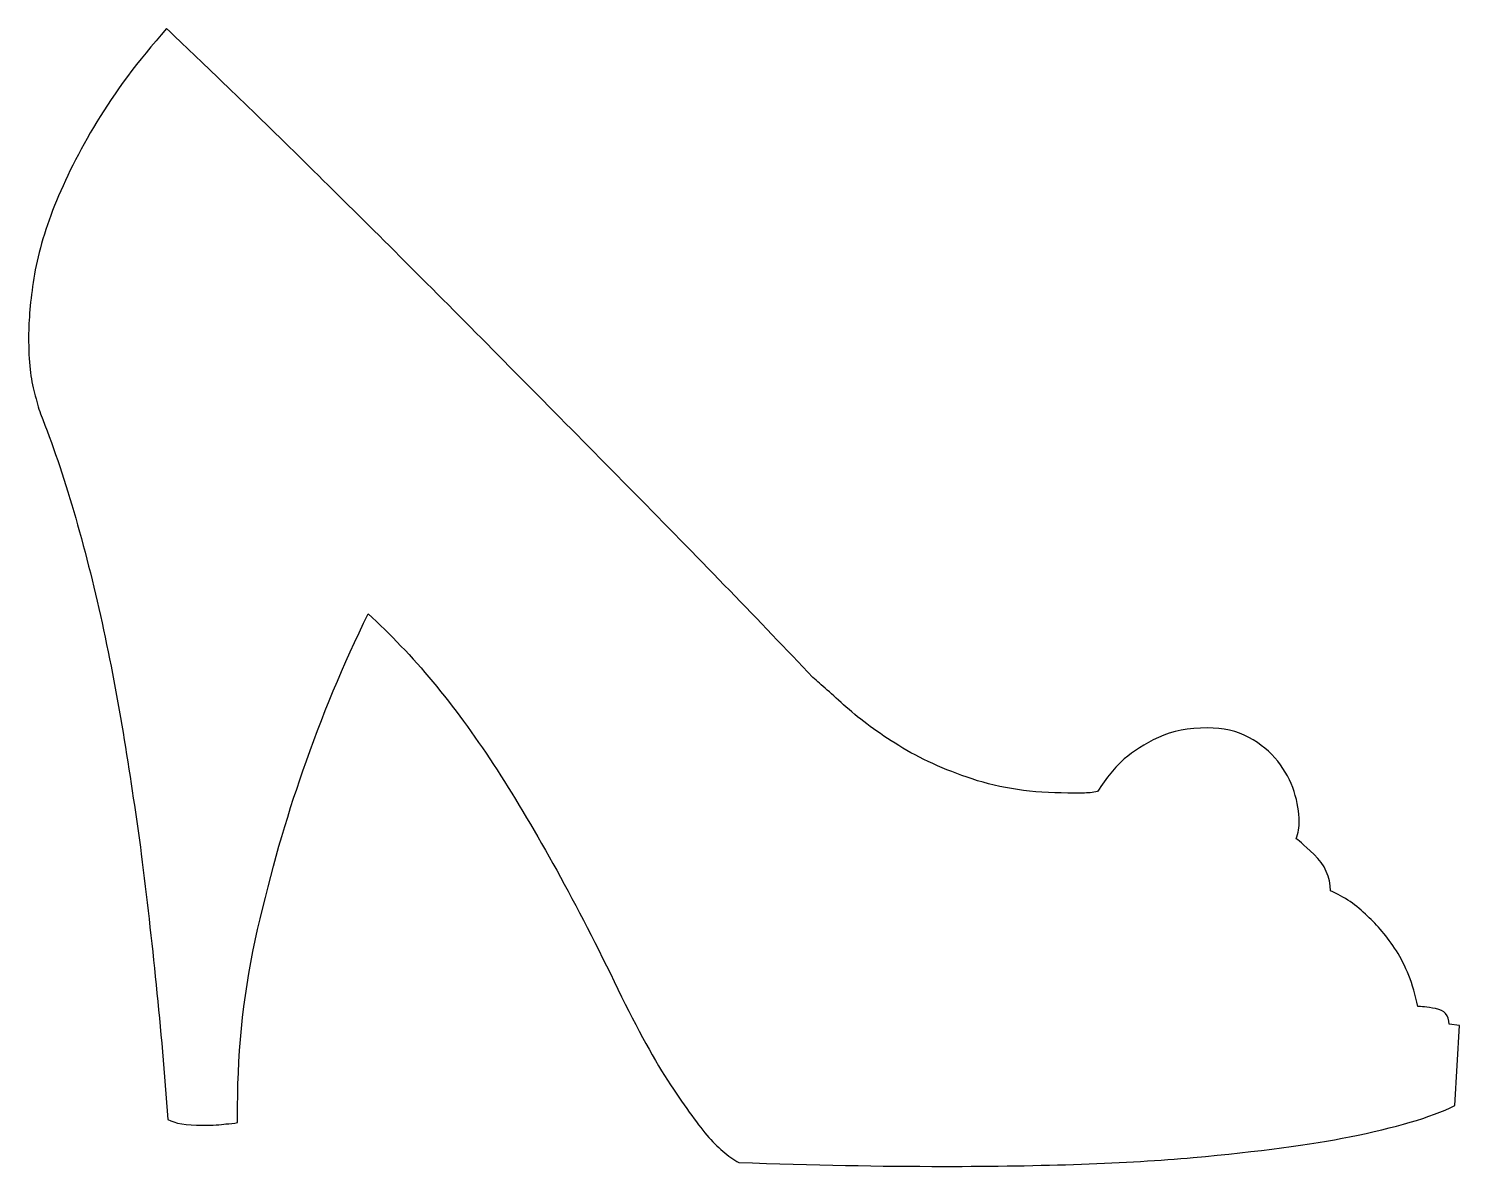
# Model space of a CAD drawing. Header units: centimetres. Extents: x -7.7 to 7.7, y -6.2 to 6.2.
import ezdxf

# ---------------------------------------------------------------- set-up
doc = ezdxf.new("R2010")
doc.units = ezdxf.units.CM
doc.header["$MEASUREMENT"] = 0
doc.layers.add('Camada 1', color=7, linetype='Continuous')

msp = doc.modelspace()

# ---------------------------------------------------------------- linework, layer by layer
at = {"layer": 'Camada 1'}
msp.add_open_spline([(-7.61831, 1.98926), (-7.63982, 2.0534), (-7.6612, 2.12819), (-7.68258, 2.21386), (-7.68258, 2.21386), (-7.70409, 2.28882), (-7.72026, 2.3743), (-7.73097, 2.47066), (-7.73097, 2.47066), (-7.74163, 2.56684), (-7.74684, 2.68442), (-7.74684, 2.82365), (-7.74684, 2.82365), (-7.74684, 3.00521), (-7.72813, 3.21645), (-7.69059, 3.45706), (-7.69059, 3.45706), (-7.65318, 3.69767), (-7.57822, 3.95969), (-7.46585, 4.24319), (-7.46585, 4.24319), (-7.35348, 4.52656), (-7.20103, 4.82866), (-7.00836, 5.14957), (-7.00836, 5.14957), (-6.81583, 5.47038), (-6.5641, 5.80722), (-6.25359, 6.1602), (-6.25359, 6.1602), (-5.88989, 5.81788), (-5.42947, 5.37407), (-4.87284, 4.82882), (-4.87284, 4.82882), (-4.31637, 4.2833), (-3.71965, 3.68968), (-3.08256, 3.04809), (-3.08256, 3.04809), (-2.44589, 2.40637), (-1.7928, 1.74581), (-1.1238, 1.06684), (-1.1238, 1.06684), (-0.4548, 0.38758), (0.16864, -0.25682), (0.74662, -0.86631), (0.74662, -0.86631), (0.83227, -0.94113), (0.95265, -1.04829), (1.10791, -1.18722), (1.10791, -1.18722), (1.26304, -1.32615), (1.45303, -1.4654), (1.67777, -1.60436), (1.67777, -1.60436), (1.90248, -1.74316), (2.1673, -1.86368), (2.47247, -1.96507), (2.47247, -1.96507), (2.77751, -2.06675), (3.12276, -2.11752), (3.50813, -2.11752), (3.50813, -2.11752), (3.56168, -2.11752), (3.61515, -2.11752), (3.66871, -2.11752), (3.66871, -2.11752), (3.72229, -2.11752), (3.77573, -2.11231), (3.82931, -2.10149), (3.82931, -2.10149), (3.92567, -1.95184), (4.02185, -1.83429), (4.11818, -1.74864), (4.11818, -1.74864), (4.21438, -1.66315), (4.3377, -1.5855), (4.48749, -1.51602), (4.48749, -1.51602), (4.63727, -1.44657), (4.8142, -1.41183), (5.01753, -1.41183), (5.01753, -1.41183), (5.18869, -1.41183), (5.33847, -1.44657), (5.467, -1.51602), (5.467, -1.51602), (5.59551, -1.5855), (5.69973, -1.67115), (5.78019, -1.77269), (5.78019, -1.77269), (5.8602, -1.87437), (5.91928, -1.98407), (5.95669, -2.10165), (5.95669, -2.10165), (5.99423, -2.2192), (6.01294, -2.32623), (6.01294, -2.42243), (6.01294, -2.42243), (6.01294, -2.4867), (6.00212, -2.55096), (5.98071, -2.61497), (5.98071, -2.61497), (5.9914, -2.61497), (6.05567, -2.67122), (6.17338, -2.78359), (6.17338, -2.78359), (6.29093, -2.89596), (6.35002, -3.02674), (6.35002, -3.17639), (6.35002, -3.17639), (6.4998, -3.24066), (6.63355, -3.33149), (6.75139, -3.4491), (6.75139, -3.4491), (6.85828, -3.54528), (6.96263, -3.67116), (7.06431, -3.82626), (7.06431, -3.82626), (7.16599, -3.98123), (7.24375, -4.18181), (7.29736, -4.42776), (7.29736, -4.42776), (7.32927, -4.42776), (7.39356, -4.43578), (7.48987, -4.45178), (7.48987, -4.45178), (7.58607, -4.46795), (7.63444, -4.52393), (7.63444, -4.62011), (7.63444, -4.62011), (7.63444, -4.62011), (7.74681, -4.63628), (7.74681, -4.63628), (7.74681, -4.63628), (7.74681, -4.63628), (7.69874, -5.50258), (7.69874, -5.50258), (7.69874, -5.50258), (7.43111, -5.63085), (7.05109, -5.74322), (6.5586, -5.83939), (6.5586, -5.83939), (6.14122, -5.92477), (5.57657, -5.99973), (4.86479, -6.06397), (4.86479, -6.06397), (4.1529, -6.12797), (3.25118, -6.16017), (2.15956, -6.16017), (2.15956, -6.16017), (1.48508, -6.16017), (0.74661, -6.14628), (-0.05614, -6.11842), (-0.05614, -6.11842), (-0.17385, -6.05413), (-0.28903, -5.95515), (-0.40139, -5.82137), (-0.40139, -5.82137), (-0.51389, -5.68749), (-0.65579, -5.48919), (-0.82695, -5.22706), (-0.82695, -5.22706), (-0.99811, -4.96491), (-1.19091, -4.60883), (-1.40496, -4.1591), (-1.40496, -4.1591), (-1.85443, -3.23835), (-2.29068, -2.45418), (-2.71356, -1.80656), (-2.71356, -1.80656), (-3.13644, -1.15894), (-3.58843, -0.61538), (-4.06997, -0.17633), (-4.06997, -0.17633), (-4.33786, -0.72227), (-4.57329, -1.28959), (-4.77638, -1.87829), (-4.77638, -1.87829), (-4.95849, -2.39216), (-5.12177, -2.9647), (-5.26649, -3.59615), (-5.26649, -3.59615), (-5.41106, -4.22774), (-5.48308, -4.86467), (-5.48308, -5.50694), (-5.48308, -5.50694), (-5.48308, -5.50694), (-5.48308, -5.68358), (-5.48308, -5.68358), (-5.48308, -5.68358), (-5.52584, -5.69427), (-5.56873, -5.69961), (-5.61135, -5.69961), (-5.61135, -5.69961), (-5.66493, -5.71014), (-5.75071, -5.71551), (-5.86842, -5.71551), (-5.86842, -5.71551), (-6.03971, -5.71551), (-6.16277, -5.69426), (-6.23773, -5.65151), (-6.23773, -5.65151), (-6.31255, -4.66678), (-6.40902, -3.70881), (-6.52673, -2.77737), (-6.52673, -2.77737), (-6.58031, -2.3815), (-6.64164, -1.96928), (-6.71138, -1.54105), (-6.71138, -1.54105), (-6.78099, -1.11295), (-6.86116, -0.69036), (-6.95215, -0.27309), (-6.95215, -0.27309), (-7.04327, 0.14418), (-7.14498, 0.54553), (-7.25735, 0.93061), (-7.25735, 0.93061), (-7.36965, 1.3155), (-7.49004, 1.66834), (-7.61831, 1.98926)], degree=3, knots=[0, 0, 0, 0, 0.01785714, 0.01785714, 0.01785714, 0.01785714, 0.03571429, 0.03571429, 0.03571429, 0.03571429, 0.05357143, 0.05357143, 0.05357143, 0.05357143, 0.07142857, 0.07142857, 0.07142857, 0.07142857, 0.08928571, 0.08928571, 0.08928571, 0.08928571, 0.10714286, 0.10714286, 0.10714286, 0.10714286, 0.125, 0.125, 0.125, 0.125, 0.14285714, 0.14285714, 0.14285714, 0.14285714, 0.16071429, 0.16071429, 0.16071429, 0.16071429, 0.17857143, 0.17857143, 0.17857143, 0.17857143, 0.19642857, 0.19642857, 0.19642857, 0.19642857, 0.21428571, 0.21428571, 0.21428571, 0.21428571, 0.23214286, 0.23214286, 0.23214286, 0.23214286, 0.25, 0.25, 0.25, 0.25, 0.26785714, 0.26785714, 0.26785714, 0.26785714, 0.28571429, 0.28571429, 0.28571429, 0.28571429, 0.30357143, 0.30357143, 0.30357143, 0.30357143, 0.32142857, 0.32142857, 0.32142857, 0.32142857, 0.33928571, 0.33928571, 0.33928571, 0.33928571, 0.35714286, 0.35714286, 0.35714286, 0.35714286, 0.375, 0.375, 0.375, 0.375, 0.39285714, 0.39285714, 0.39285714, 0.39285714, 0.41071429, 0.41071429, 0.41071429, 0.41071429, 0.42857143, 0.42857143, 0.42857143, 0.42857143, 0.44642857, 0.44642857, 0.44642857, 0.44642857, 0.46428571, 0.46428571, 0.46428571, 0.46428571, 0.48214286, 0.48214286, 0.48214286, 0.48214286, 0.5, 0.5, 0.5, 0.5, 0.51785714, 0.51785714, 0.51785714, 0.51785714, 0.53571429, 0.53571429, 0.53571429, 0.53571429, 0.55357143, 0.55357143, 0.55357143, 0.55357143, 0.57142857, 0.57142857, 0.57142857, 0.57142857, 0.58928571, 0.58928571, 0.58928571, 0.58928571, 0.60714286, 0.60714286, 0.60714286, 0.60714286, 0.625, 0.625, 0.625, 0.625, 0.64285714, 0.64285714, 0.64285714, 0.64285714, 0.66071429, 0.66071429, 0.66071429, 0.66071429, 0.67857143, 0.67857143, 0.67857143, 0.67857143, 0.69642857, 0.69642857, 0.69642857, 0.69642857, 0.71428571, 0.71428571, 0.71428571, 0.71428571, 0.73214286, 0.73214286, 0.73214286, 0.73214286, 0.75, 0.75, 0.75, 0.75, 0.76785714, 0.76785714, 0.76785714, 0.76785714, 0.78571429, 0.78571429, 0.78571429, 0.78571429, 0.80357143, 0.80357143, 0.80357143, 0.80357143, 0.82142857, 0.82142857, 0.82142857, 0.82142857, 0.83928571, 0.83928571, 0.83928571, 0.83928571, 0.85714286, 0.85714286, 0.85714286, 0.85714286, 0.875, 0.875, 0.875, 0.875, 0.89285714, 0.89285714, 0.89285714, 0.89285714, 0.91071429, 0.91071429, 0.91071429, 0.91071429, 0.92857143, 0.92857143, 0.92857143, 0.92857143, 0.94642857, 0.94642857, 0.94642857, 0.94642857, 0.96428571, 0.96428571, 0.96428571, 0.96428571, 1, 1, 1, 1], dxfattribs=at)

doc.saveas('drawing.dxf')
